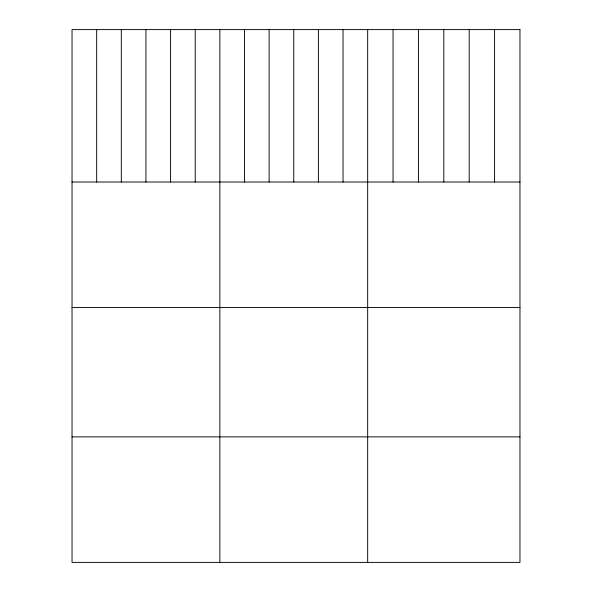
<?xml version="1.0" encoding="UTF-8"?>
<svg xmlns="http://www.w3.org/2000/svg" width="592" height="592" viewBox="0 0 592 592"><rect width="100%" height="100%" fill="white"/><g stroke="black" fill="none" stroke-linecap="round" stroke-linejoin="round"><path stroke-width="0.89" d="M72.032 182.025L519.968 182.025M72.032 307.544L519.968 307.544M72.032 436.874L519.968 436.874M494.579 29.6L494.579 182.025M469.197 29.6L469.197 182.025M443.815 29.6L443.815 182.025M418.433 29.6L418.433 182.025M393.051 29.6L393.051 182.025M367.669 29.6L367.669 562.4M343.034 29.6L343.034 182.025M318.4 29.6L318.4 182.025M293.758 29.6L293.758 182.025M269.123 29.6L269.123 182.025M244.489 29.6L244.489 182.025M219.854 29.6L219.854 562.4M195.219 29.6L195.219 182.025M170.577 29.6L170.577 182.025M145.943 29.6L145.943 182.025M121.308 29.6L121.308 182.025M96.674 29.6L96.674 182.025M519.968 29.6L72.032 29.6L72.032 562.4L519.968 562.4L519.968 29.6"/></g></svg>
